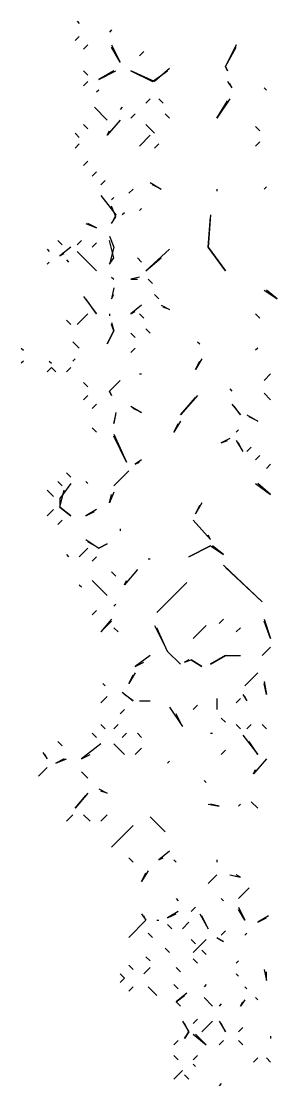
# Model space of a CAD drawing. Extents: x 1 to 2775, y -31 to 2075.
# Drawn here: x 2418.8 to 2438.2, y 1580.3 to 1662.8 of the extents above; entities that cross this region are included whole.
import ezdxf

# ---------------------------------------------------------------- set-up
doc = ezdxf.new("R2010")
doc.units = 0
doc.layers.add('LINEWORK', color=4, linetype='CONTINUOUS')

msp = doc.modelspace()

# ---------------------------------------------------------------- linework, layer by layer
at = {"layer": 'LINEWORK'}
for points in [[(2423.1667, 1662.8333), (2423.3333, 1662.6667)], [(2423.3333, 1661.6667), (2423, 1661.3333)], [(2425.8333, 1662.1667), (2425.6667, 1662)], [(2424, 1661), (2423.6667, 1660.6667)], [(2425.8333, 1661), (2426.5, 1659.6667), (2425.8333, 1660.8333)], [(2435.5, 1661), (2434.6667, 1659.3333), (2434.8333, 1659), (2434.6667, 1659.3333), (2435.5, 1660.8333)], [(2428.3333, 1660.5), (2428, 1660.1667)], [(2430.3333, 1659.1667), (2429.1667, 1658.1667), (2427.3333, 1659), (2429, 1658.1667), (2430.1667, 1659)], [(2423.6667, 1659), (2424, 1658.6667)], [(2426, 1659), (2424.8333, 1658.3333), (2426.1667, 1659)], [(2424, 1658.1667), (2423.6667, 1657.8333)], [(2424.8333, 1657.5), (2424.6667, 1657.3333)], [(2434.8333, 1658.1667), (2435.1667, 1657.6667), (2435, 1658)], [(2437.6667, 1657.6667), (2437.8333, 1657.5)], [(2428.8333, 1656.8333), (2428.5, 1656.5)], [(2429.5, 1656.8333), (2429.8333, 1656.5)], [(2435, 1656.8333), (2434, 1655.3333), (2434.8333, 1656.6667)], [(2424.5, 1656.1667), (2425.5, 1655.1667)], [(2426.6667, 1656.1667), (2426.5, 1656)], [(2426.5, 1655.1667), (2425.5, 1654), (2425.6667, 1654.3333)], [(2427.6667, 1655.6667), (2427.3333, 1655.3333)], [(2430, 1655.6667), (2430.3333, 1655.3333)], [(2423, 1654.1667), (2423.3333, 1653.8333)], [(2423.6667, 1654.8333), (2424, 1654.5)], [(2428.5, 1654.8333), (2429.1667, 1654.1667)], [(2437, 1654.6667), (2437.3333, 1654.3333)], [(2423.3333, 1653.3333), (2423, 1653)], [(2428.8333, 1654), (2428, 1653.1667)], [(2429.5, 1653.3333), (2429.1667, 1653)], [(2437.3333, 1653.5), (2437, 1653.1667)], [(2424, 1652), (2423.6667, 1651.6667)], [(2424.6667, 1651.1667), (2424.3333, 1650.8333)], [(2425.3333, 1650.5), (2425, 1650.1667)], [(2428.8333, 1650.3333), (2429.6667, 1649.8333), (2429, 1650.1667)], [(2437.8333, 1650), (2437.6667, 1649.8333)], [(2425, 1649.3333), (2426.1667, 1647.8333), (2425.8333, 1647.1667), (2426.1667, 1647.6667), (2425.8333, 1648.5)], [(2427.5, 1649.8333), (2427.1667, 1649.5)], [(2434, 1649.8333), (2434, 1649.6667)], [(2426, 1649.1667), (2425.8333, 1649)], [(2426.8333, 1648), (2426.6667, 1647.8333)], [(2428.1667, 1648.3333), (2428, 1648.1667)], [(2433.5, 1647.8333), (2433.3333, 1645.3333), (2434.6667, 1643.5), (2433.3333, 1645.3333), (2433.5, 1647.6667)], [(2423.8333, 1647.1667), (2424.6667, 1646.8333), (2424, 1647.1667)], [(2425.6667, 1646.1667), (2426, 1645.3333), (2425.6667, 1644), (2426, 1644.5), (2425.6667, 1645.8333)], [(2420.8333, 1645.1667), (2421, 1645)], [(2421.6667, 1645.8333), (2422, 1645.5)], [(2422.6667, 1645.3333), (2421.8333, 1644.6667), (2422.1667, 1644.8333)], [(2423.5, 1645.8333), (2423.1667, 1645.5)], [(2424.6667, 1645.6667), (2424.3333, 1645.3333)], [(2430.3333, 1645.1667), (2428.5, 1643.5), (2429.6667, 1644.5)], [(2422.3333, 1644.3333), (2422.5, 1644.1667)], [(2423.1667, 1645), (2424.6667, 1643.5)], [(2427.8333, 1644.5), (2428.1667, 1644.1667)], [(2421, 1644.1667), (2420.8333, 1644)], [(2425.8333, 1643), (2426, 1642.8333)], [(2428, 1643), (2427.3333, 1642.8333), (2427.8333, 1642.8333)], [(2428.6667, 1642.8333), (2429, 1642.5)], [(2426, 1642.1667), (2425.8333, 1641.3333), (2426, 1641.6667)], [(2437.6667, 1642), (2438.6667, 1641.3333), (2437.8333, 1642)], [(2423.6667, 1641.5), (2424.6667, 1640.1667), (2423.8333, 1641.3333)], [(2429.1667, 1641.6667), (2429.5, 1641.3333)], [(2424, 1640.1667), (2423.1667, 1639.3333)], [(2425.6667, 1640.1667), (2425.6667, 1640)], [(2428.1667, 1640.8333), (2427.3333, 1640.1667), (2427.6667, 1640.3333)], [(2428, 1640.1667), (2428.3333, 1639.8333)], [(2429.6667, 1640.8333), (2430.3333, 1640.5), (2429.8333, 1640.6667)], [(2437, 1640.1667), (2437.3333, 1639.8333)], [(2422.3333, 1639.6667), (2422.6667, 1639.3333)], [(2425.8333, 1639.5), (2426, 1638.8333), (2425.5, 1637.8333), (2426, 1638.8333), (2425.8333, 1639.3333)], [(2427.3333, 1638.6667), (2427.6667, 1638.3333)], [(2428.5, 1639), (2428.8333, 1638.6667)], [(2422.8333, 1638), (2423.3333, 1637.5)], [(2432.5, 1638), (2432.6667, 1637.8333)], [(2418.8333, 1637.5), (2419, 1637.3333)], [(2427.6667, 1637.5), (2427.3333, 1637.1667)], [(2437.1667, 1637.5), (2437, 1637.3333)], [(2419, 1636.5), (2418.8333, 1636.3333)], [(2421.1667, 1636), (2420.8333, 1635.6667), (2421.1667, 1636), (2421.5, 1635.6667)], [(2421, 1636.5), (2421.1667, 1636.3333)], [(2422.6667, 1636), (2422.3333, 1635.6667)], [(2423, 1636.6667), (2422.8333, 1636.5)], [(2432.8333, 1636.6667), (2432.3333, 1635.8333), (2432.6667, 1636.5)], [(2428, 1635.5), (2428.1667, 1635.5)], [(2438.1667, 1635.5), (2437.6667, 1635)], [(2423.6667, 1634.8333), (2424, 1634.5)], [(2426.5, 1635), (2425.6667, 1634.1667), (2425.8333, 1633.8333), (2425.6667, 1634.1667)], [(2435, 1634.3333), (2435.1667, 1634.1667)], [(2424, 1633.8333), (2423.6667, 1633.5)], [(2432.5, 1633.8333), (2431.1667, 1632.3333), (2432.3333, 1633.6667)], [(2437.6667, 1634), (2438.1667, 1633.5)], [(2424.6667, 1633.1667), (2424.3333, 1632.8333)], [(2427.3333, 1633), (2428.1667, 1632.5), (2427.5, 1632.8333)], [(2435.1667, 1633.1667), (2435.8333, 1632.3333), (2435.3333, 1633)], [(2426.1667, 1632.5), (2426, 1631.6667), (2426.1667, 1632.3333)], [(2436.3333, 1632.3333), (2437.1667, 1631.8333), (2436.5, 1632.1667)], [(2424.3333, 1631.3333), (2424.6667, 1631)], [(2431.1667, 1631.8333), (2430.6667, 1631), (2431, 1631.6667)], [(2435.6667, 1631.1667), (2435.5, 1631)], [(2426, 1630.8333), (2427, 1628.6667), (2426, 1630.6667)], [(2435, 1630.5), (2434.3333, 1630.1667), (2434.8333, 1630.3333)], [(2435.5, 1630.3333), (2436, 1629.5), (2435.6667, 1630.1667)], [(2436.6667, 1629.8333), (2436.3333, 1629.5)], [(2428.1667, 1628.8333), (2427.6667, 1628.5), (2428, 1628.6667)], [(2437.3333, 1629.1667), (2437, 1628.8333)], [(2422.3333, 1627.8333), (2422.6667, 1627.5)], [(2427.1667, 1628), (2426, 1626.8333)], [(2438.1667, 1628.5), (2437.8333, 1628.1667)], [(2421.6667, 1627.1667), (2422, 1626.8333)], [(2422.6667, 1627), (2421.8333, 1625.8333), (2421.8333, 1625.1667), (2422.6667, 1624.5), (2421.8333, 1625.1667), (2422.1667, 1626.5)], [(2423.8333, 1627.1667), (2424, 1627)], [(2437, 1627), (2438.1667, 1626.1667), (2437.1667, 1627)], [(2420.8333, 1626.5), (2421.3333, 1626)], [(2426, 1626.3333), (2425.6667, 1625.5), (2425.8333, 1626.1667)], [(2432.8333, 1625.5), (2432.3333, 1624.6667), (2432.6667, 1625.3333)], [(2421.3333, 1625), (2420.8333, 1624.5)], [(2424.6667, 1625), (2423.8333, 1624.5), (2424.5, 1624.8333)], [(2422, 1624.1667), (2421.6667, 1623.8333)], [(2432.1667, 1624.1667), (2433.5, 1622.6667), (2433.3333, 1623)], [(2426.5, 1623.5), (2426.5, 1623.3333)], [(2424, 1622), (2423.3333, 1621.3333)], [(2423.8333, 1622.6667), (2424.8333, 1622), (2425.5, 1622.3333), (2424.8333, 1622), (2424, 1622.5)], [(2433.5, 1622.1667), (2431.8333, 1621.3333), (2433.5, 1622.1667), (2434.5, 1621.5), (2433.6667, 1622.1667)], [(2422.3333, 1621.5), (2422.5, 1621.3333)], [(2424.6667, 1621.3333), (2424.3333, 1621)], [(2428.6667, 1621.1667), (2428.8333, 1621.1667)], [(2427.8333, 1620.3333), (2426.8333, 1619.1667), (2427, 1619.5)], [(2434.5, 1620.6667), (2437.5, 1617.8333), (2434.6667, 1620.5)], [(2424.3333, 1619.5), (2425.5, 1618.3333)], [(2425.8333, 1620.1667), (2426.1667, 1619.8333)], [(2423.3333, 1619.1667), (2423.5, 1619)], [(2431.6667, 1619.3333), (2429.3333, 1617)], [(2424.6667, 1617.1667), (2424.3333, 1616.8333)], [(2426.1667, 1617.6667), (2426, 1617.5)], [(2425.8333, 1616.5), (2425, 1615.5), (2425.8333, 1616.3333)], [(2434.5, 1616.5), (2434.1667, 1616.1667)], [(2437.6667, 1616.5), (2438.1667, 1615), (2437.6667, 1616.3333)], [(2426, 1615.8333), (2426.3333, 1615.5)], [(2429.1667, 1616), (2430.1667, 1614), (2431.1667, 1613), (2430.1667, 1614), (2429.3333, 1615.8333)], [(2433.1667, 1616), (2432.1667, 1615)], [(2435.8333, 1615.8333), (2435.5, 1615.5)], [(2438.1667, 1614.3333), (2437.5, 1613.6667)], [(2428.8333, 1613.6667), (2427.6667, 1612.8333), (2428.3333, 1613.1667)], [(2431.8333, 1613.3333), (2431.5, 1613.1667), (2432, 1613.3333), (2432.8333, 1612.8333), (2432, 1613.3333)], [(2434.6667, 1613.6667), (2433.5, 1613), (2434.6667, 1613.6667), (2435.8333, 1613.6667)], [(2427.6667, 1612.3333), (2427.1667, 1611.5), (2427.5, 1612.1667)], [(2437.1667, 1612.3333), (2436.1667, 1611.3333)], [(2425.1667, 1611.5), (2425.3333, 1611.3333)], [(2437.6667, 1611.6667), (2437.8333, 1610.6667), (2437.6667, 1611.5)], [(2425.5, 1610.5), (2425, 1610)], [(2426.6667, 1610.8333), (2427.5, 1610.1667), (2426.8333, 1610.6667)], [(2436, 1610.6667), (2436.3333, 1610.1667), (2436.1667, 1610.5)], [(2428, 1610.1667), (2428.8333, 1610.1667)], [(2430.3333, 1609.6667), (2431.3333, 1608.1667), (2430.8333, 1609.1667)], [(2432.5, 1609.8333), (2432.1667, 1609.5)], [(2434, 1610.3333), (2434, 1609.5)], [(2435.8333, 1610.3333), (2435.5, 1610)], [(2426.8333, 1609.5), (2426.5, 1609.1667)], [(2434.3333, 1608.8333), (2434.6667, 1608.5)], [(2425, 1608.3333), (2425.3333, 1608)], [(2426.3333, 1608.3333), (2426, 1608)], [(2435.5, 1608.3333), (2435.8333, 1608)], [(2436.6667, 1608.3333), (2436.3333, 1608)], [(2437.5, 1608.3333), (2437.8333, 1608)], [(2424.3333, 1607.6667), (2424.6667, 1607.3333)], [(2427, 1607.6667), (2426.6667, 1607.3333)], [(2427.8333, 1607.6667), (2428.1667, 1607.3333)], [(2433.5, 1607.6667), (2433.6667, 1607.6667)], [(2436, 1607.5), (2437.1667, 1606), (2436.5, 1607)], [(2421.6667, 1607), (2422, 1606.6667)], [(2425, 1606.8333), (2423.5, 1605.6667), (2424.1667, 1606)], [(2426, 1606.8333), (2426.8333, 1606)], [(2428.1667, 1606.5), (2427.6667, 1606)], [(2434.6667, 1606.3333), (2434.3333, 1606)], [(2420.5, 1606.1667), (2420.8333, 1605.6667), (2420.6667, 1606)], [(2422.1667, 1605.6667), (2421.5, 1605.3333), (2422.3333, 1605.6667)], [(2430.3333, 1605.5), (2430.1667, 1605.3333)], [(2437.8333, 1605.6667), (2436.8333, 1604.5), (2437, 1604.8333)], [(2420.8333, 1605), (2420.1667, 1604.3333)], [(2423.5, 1604.6667), (2424, 1604.1667)], [(2433, 1604), (2433.1667, 1603.8333)], [(2424, 1603), (2423, 1601.8333), (2423.8333, 1602.8333)], [(2424.8333, 1603.3333), (2425.5, 1603), (2425, 1603.1667)], [(2433.3333, 1602.1667), (2434.1667, 1602), (2433.5, 1602.1667)], [(2435.8333, 1602.1667), (2435.6667, 1602)], [(2436.6667, 1602.3333), (2437.1667, 1601.8333)], [(2422.8333, 1601.3333), (2422.3333, 1600.8333)], [(2423.6667, 1601.3333), (2424.1667, 1600.8333)], [(2425.5, 1601.3333), (2425, 1600.8333)], [(2427.5, 1600.5), (2425.8333, 1598.8333)], [(2428.8333, 1601.1667), (2430, 1600)], [(2430.3333, 1598.5), (2429.5, 1597.8333), (2429.8333, 1598)], [(2427.1667, 1598), (2427.5, 1597.6667)], [(2430.6667, 1597.8333), (2430.8333, 1597.6667)], [(2434, 1597.8333), (2434, 1597.6667)], [(2428.6667, 1597), (2428.1667, 1596.1667), (2428.5, 1596.8333)], [(2434, 1596.6667), (2433.3333, 1596)], [(2435, 1596.6667), (2435.8333, 1596.5), (2435.5, 1596.6667)], [(2436.5, 1595.6667), (2435.6667, 1594.8333)], [(2430.8333, 1594.8333), (2431, 1594.6667)], [(2434.3333, 1594.8333), (2434.5, 1594.6667)], [(2432.3333, 1594.1667), (2432, 1593.8333)], [(2435.6667, 1594.1667), (2436.1667, 1593.1667), (2435.6667, 1594)], [(2428.1667, 1593.6667), (2428.5, 1593.1667), (2427.1667, 1591.8333), (2428.5, 1593.1667), (2428.3333, 1593.5)], [(2429.3333, 1593.1667), (2429.5, 1593.1667)], [(2431, 1593.8333), (2430.1667, 1593.3333), (2430.8333, 1593.6667)], [(2432.6667, 1593.6667), (2433.3333, 1592.5), (2432.8333, 1593.5)], [(2438, 1593.5), (2437.1667, 1593), (2437.8333, 1593.3333)], [(2430.1667, 1592.8333), (2430.5, 1592.5)], [(2431.8333, 1593), (2431.3333, 1592.5)], [(2434.6667, 1592.3333), (2434.3333, 1592)], [(2428.6667, 1592.1667), (2429, 1591.8333)], [(2432, 1591.6667), (2432.3333, 1591.3333)], [(2433.1667, 1591.6667), (2432.1667, 1590.6667)], [(2434, 1591.8333), (2434.5, 1591.5), (2434.1667, 1591.6667)], [(2436.3333, 1592.1667), (2436.1667, 1592)], [(2430, 1591), (2430.3333, 1590.6667)], [(2432.8333, 1590.8333), (2433.1667, 1590.5)], [(2428.5, 1590.3333), (2428.8333, 1590)], [(2432.1667, 1590.1667), (2432.5, 1589.8333)], [(2435.6667, 1590), (2435.5, 1589.8333)], [(2426.5, 1589), (2426.8333, 1588.6667), (2426.5, 1588.3333), (2426.8333, 1588.6667)], [(2427.1667, 1589.6667), (2427.5, 1589.3333)], [(2428.8333, 1589.5), (2428.3333, 1589)], [(2430.8333, 1589.5), (2431.1667, 1589.1667)], [(2435.5, 1589), (2435.6667, 1588.8333)], [(2437.6667, 1589.3333), (2437.8333, 1588.5), (2437.8333, 1589.1667)], [(2430.6667, 1588.1667), (2431, 1587.8333)], [(2433.1667, 1588.1667), (2433, 1588)], [(2427.5, 1588), (2427.1667, 1587.6667)], [(2428.6667, 1588), (2429.3333, 1587.3333)], [(2431.6667, 1587.5), (2430.8333, 1586.8333), (2431.1667, 1586.5), (2430.8333, 1586.8333), (2431.5, 1587.3333)], [(2436.1667, 1588), (2436.3333, 1587.8333)], [(2433, 1587.1667), (2433.6667, 1586.5)], [(2434.3333, 1586.6667), (2434.1667, 1586.5)], [(2436.1667, 1587), (2435.8333, 1586.5), (2436, 1586.8333)], [(2437, 1587.1667), (2437.1667, 1587)], [(2431.3333, 1585.3333), (2431.8333, 1584.5), (2431.5, 1584), (2431.8333, 1584.5), (2431.5, 1585.1667)], [(2432.5, 1585.5), (2432.1667, 1585.1667)], [(2433.6667, 1585.3333), (2432.8333, 1584.5)], [(2434.1667, 1585.3333), (2434.6667, 1584.5), (2434.3333, 1585.1667)], [(2436, 1584.8333), (2435.6667, 1584.5)], [(2432.1667, 1584.3333), (2433.1667, 1583.5), (2432.3333, 1584.3333)], [(2438.1667, 1584.1667), (2438.1667, 1584)], [(2431, 1583.8333), (2430.6667, 1583.5)], [(2434.5, 1583.8333), (2434.1667, 1583.5)], [(2435.6667, 1583.8333), (2436, 1583.5)], [(2430.6667, 1582.6667), (2431, 1582.3333)], [(2432.5, 1582.6667), (2432.1667, 1582.3333)], [(2437.1667, 1582.5), (2436.8333, 1582.1667)], [(2437.8333, 1582.5), (2438.1667, 1582.1667)], [(2432.1667, 1582), (2432.3333, 1581.8333)], [(2431.3333, 1581.5), (2430.6667, 1580.8333)], [(2431.5, 1581.1667), (2431.8333, 1580.8333)], [(2434.3333, 1580.5), (2434.1667, 1580.3333)]]:
    msp.add_lwpolyline(points, dxfattribs=at)

doc.saveas('drawing.dxf')
